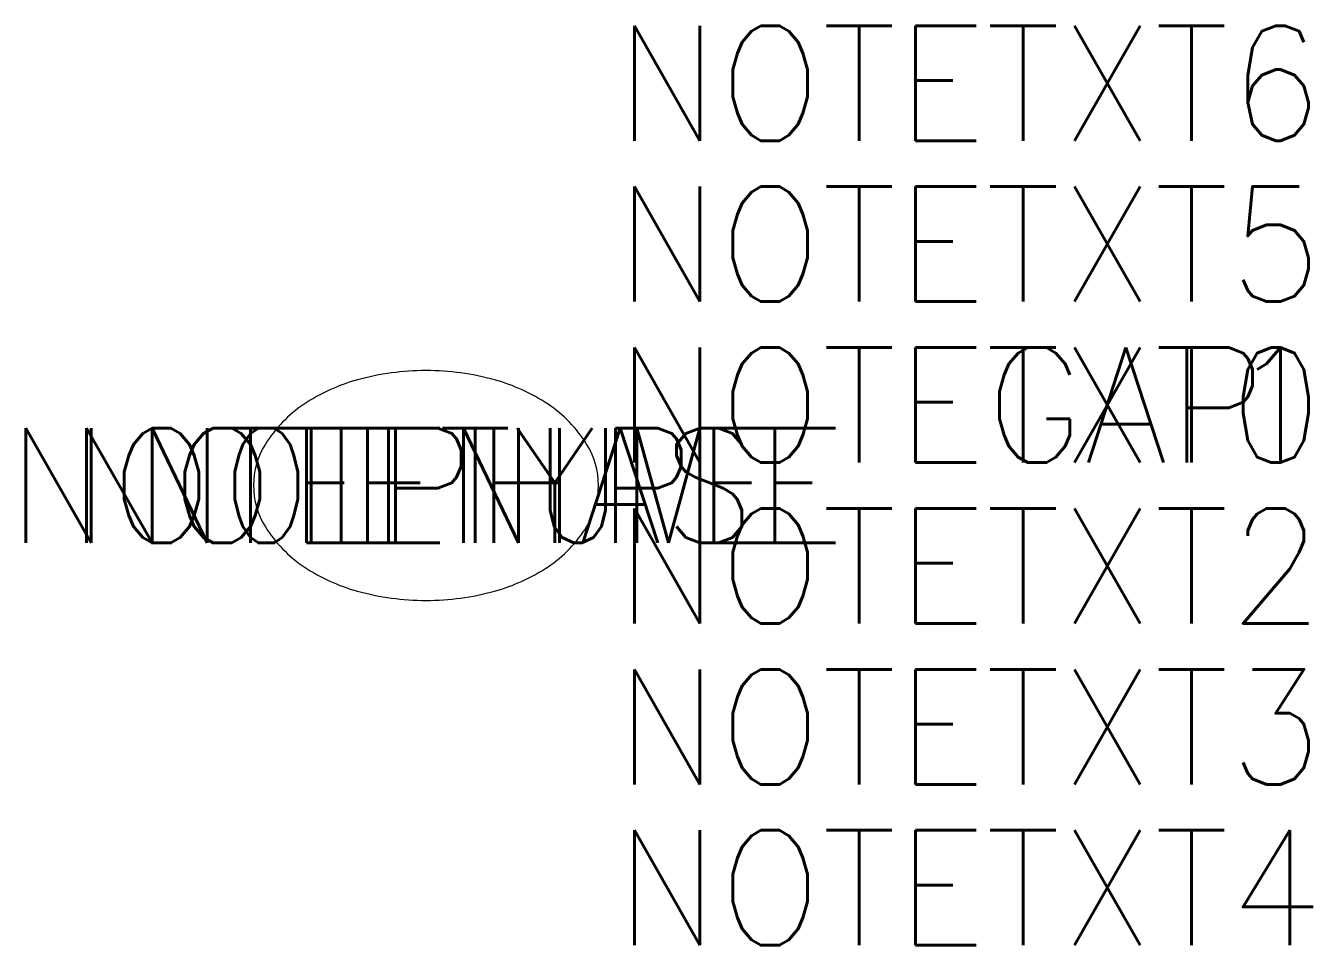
# Model space of a CAD drawing. Extents: x -3.5 to 7.7, y -4 to 4.
import ezdxf
from ezdxf.enums import TextEntityAlignment as Align

# ---------------------------------------------------------------- set-up
doc = ezdxf.new("R2010")
doc.units = 0
doc.header["$MEASUREMENT"] = 0
doc.layers.get('0').update_dxf_attribs({"linetype": 'CONTINUOUS'})
doc.styles.add('ROMANS', font='romans', dxfattribs={"width": 0.95})

msp = doc.modelspace()

# ---------------------------------------------------------------- linework, layer by layer
at = {"flags": 128}
msp.add_lwpolyline([(-1.5, 0, 0.139889), (-1.397, -0.359, 0.107118), (-1.061, -0.707, 0.079812), (-0.597, -0.919, 0.067459), (0, -1, 0.067459), (0.597, -0.919, 0.079812), (1.061, -0.707, 0.107118), (1.397, -0.359, 0.139889), (1.5, 0, 0.139889), (1.397, 0.359, 0.107118), (1.061, 0.707, 0.079812), (0.597, 0.919, 0.067459), (0, 1, 0.067459), (-0.597, 0.919, 0.079812), (-1.061, 0.707, 0.107118), (-1.397, 0.359, 0.139889)], format="xyb", close=True, dxfattribs=at)

# ---------------------------------------------------------------- texts
at = {"style": 'ROMANS', "width": 0.95}
for tag, p, flags in [('NOTETXT6', (1.65, 3), 8), ('NOTETXT5', (1.65, 1.6), 8), ('NOTETXT0', (1.65, 0.2), 9)]:
    msp.add_attdef(tag, p, '', height=1, dxfattribs=dict(at, flags=flags))
for tag in ['NOTEGAP', 'NOTETXT1']:
    msp.add_attdef(tag, (1.65, 0.2), '', height=1, dxfattribs=at)
at = {"style": 'ROMANS', "width": 0.95, "flags": 9}
for tag, text in [('NOTEPHASE', '1'), ('NOTETYPE', 'ELL')]:
    msp.add_attdef(tag, text=text, height=1, dxfattribs=at).set_placement((0, 0), align=Align.MIDDLE)
at = {"style": 'ROMANS', "width": 0.8}
msp.add_attdef('NOTENUM', text='XX', height=1, dxfattribs=at).set_placement((0, 0), align=Align.MIDDLE)
at = {"style": 'ROMANS', "width": 0.95}
msp.add_attdef('NOTETXT2', text='', height=1, dxfattribs=at).set_placement((1.65, -0.2), align=Align.TOP_LEFT)
at = {"style": 'ROMANS', "width": 0.95, "flags": 8}
for tag, p in [('NOTETXT3', (1.65, -1.6)), ('NOTETXT4', (1.65, -3))]:
    msp.add_attdef(tag, text='', height=1, dxfattribs=at).set_placement(p, align=Align.TOP_LEFT)

doc.saveas('drawing.dxf')
